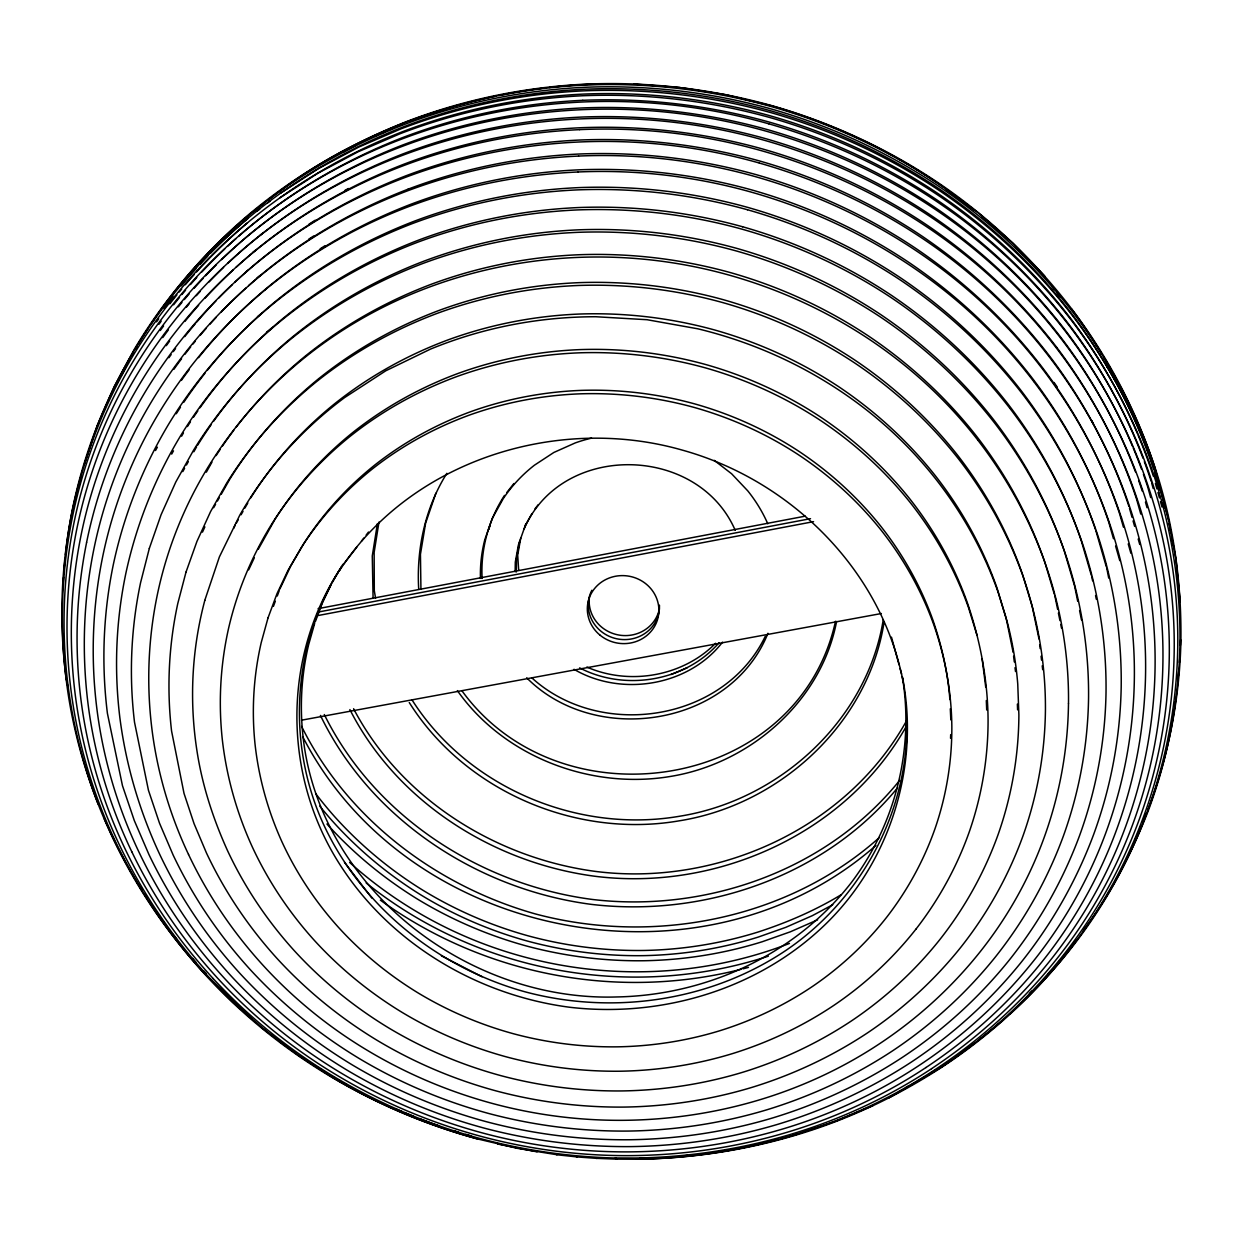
<?xml version="1.0" encoding="UTF-8"?>
<svg xmlns="http://www.w3.org/2000/svg" width="1243" height="1243" viewBox="0 0 1243 1243"><rect width="100%" height="100%" fill="white"/><g stroke="black" fill="none" stroke-linecap="round" stroke-linejoin="round"><path stroke-width="1.5" d="M418.72 589.384C416.265 548.986 425.199 507.75 446.859 473.319M482.113 578.508C480.513 549.251 488.577 519.947 504.503 495.398M515.146 571.702L515.301 562.116L518.362 545.087L525.867 523.831M516.28 571.998L516.498 558.604L519.558 541.637M906.939 722.804C907.98 812.689 860.715 899.155 786.928 949.73C711.151 1001.081 613.42 1015.391 525.354 991.898C437.816 967.8 360.998 906.256 323.009 823.208C286.076 741.449 292.68 642.367 341.499 566.901C281.446 656.972 282.425 778.165 342.198 868.096C392.897 944.991 478.446 995.177 569.232 1007.203C659.769 1017.955 754.889 990.453 821.887 927.682C889.227 864.864 920.069 768.034 902.604 677.73M377.421 523.567L372.279 555.932L373.086 598.132M378.975 522.076L374.143 552.42L374.298 590.674L375.572 598.209M520.724 538.235L517.694 555.124L518.673 570.288M86.575 542.554C97.28 489.571 117.184 438.546 145.027 392.229A547.899 514.058 10.4 0 1 253.852 265.427C298.413 228.137 349.345 198.678 403.633 178.029A547.65 513.623 10.6 0 1 579.036 141.997C639.772 139.263 700.881 146.456 759.364 163.035M835.514 621.267C798.27 790.905 560.981 826.937 462.147 691.077M836.586 621.469C821.297 701.472 750.073 763.357 670.925 776.362C591.311 789.942 504.238 757.205 457.377 690.611M883.229 619.822C866.992 720.629 779.112 800.383 679.641 816.231C577.824 833.773 467.772 787.627 412.07 699.964M884.146 621.795C868.298 723.783 779.812 804.889 679.175 820.831C576.208 838.59 465.162 791.387 409.258 702.528M78.604 487.349L81.277 476.302M314.697 623.318L308.621 644.76A307.907 286.853 10.5 0 0 302.639 732.717C316.981 886.041 466.358 1001.905 616.948 996.948C706.832 995.223 795.675 954.313 851.16 882.794C895.302 824.575 914.444 748.706 902.294 676.58M204.769 600.416L219.389 556.911L239.728 515.27A419.14 390.628 10.6 0 1 344.715 397.511L385.781 370.787L430.451 349.128A419.015 390.395 10.7 0 1 595.692 316.732L647.075 319.715L697.836 328.805A419 390.38 10.9 0 1 852.356 399.345C883.959 421.999 912.315 449.143 936.321 479.751A420.056 391.405 11.1 0 1 998.207 592.507L1007.405 622.681A403.913 376.722 10.3 0 1 1017.753 684.085L1018.887 714.896A420.569 392.073 11.2 0 1 998.207 834.271C984.674 872.042 965.019 907.468 940.267 939.04A420.787 392.493 11.1 0 1 852.108 1020.472C818.422 1042.924 781.521 1060.295 742.848 1072.227A420.926 392.772 10.9 0 1 622.261 1090.934C581.273 1091.37 540.348 1086.18 500.758 1075.615A420.957 392.804 10.7 0 1 388.204 1027.635C353.478 1006.519 321.751 980.649 294.296 950.693A420.833 392.57 10.5 0 1 227.469 850.507C213.035 818.609 202.112 784.986 196.876 750.29A419.326 390.955 10.5 0 1 204.8 600.431M488.825 529.409L489.913 525.867M84.571 463.437L97.296 425.448L114.138 386.651L134.415 349.112A567.663 535.189 10.3 0 1 247.031 216.702C293.41 177.982 346.082 147.202 402.359 125.232A567.398 534.676 10.6 0 1 584.396 87.305C647.494 84.71 710.794 92.106 771.608 109.073A567.367 534.614 10.9 0 1 941.697 188.252C992.287 222.917 1037.315 265.427 1074.418 314.277A567.585 535.034 11.2 0 1 1156.161 471.081C1174.107 526.877 1181.938 585.5 1180.85 644.045A569.045 536.448 11.4 0 1 1149.107 806.738L1147.662 810.187M435.842 493.253L425.603 523.21L420.445 554.3L420.942 589.384M273.429 606.335L275.34 601.177M277.267 596.003L279.178 590.845M315.365 621.578L322.621 602.389L330.747 585.484M767.956 633.277C730.635 726.238 595.723 747.338 526.675 677.792M1133.196 844.587L1137.531 834.255M1138.976 830.821L1141.152 825.663M1142.597 822.229L1146.217 813.621M202.469 532.144L204.862 526.908M233.715 528.322L235.331 524.841M248.678 569.822L254.318 557.781M258.326 549.173L275.076 519.154A388.5 361.962 10.5 0 1 353.028 432.315C384.724 407.176 420.429 387.35 458.356 373.335A388.375 361.729 10.7 0 1 580.419 349.594C622.572 348.195 664.819 353.245 705.48 364.463A388.36 361.697 10.9 0 1 819.619 416.421C853.786 439.136 884.41 466.995 909.969 499.096A388.469 361.899 11.1 0 1 967.38 602.824C980.339 640.782 987.921 680.636 988.076 720.8A390.768 363.935 11.1 0 1 969.338 831.676C956.908 866.837 938.76 899.808 915.873 929.236M279.815 589.12L290.893 565.736L304.022 543.238A353.478 329.022 10.5 0 1 375.106 464.773C403.928 442.104 436.355 424.267 470.786 411.651A353.369 328.82 10.7 0 1 581.398 390.38C619.573 389.152 657.827 393.751 694.651 403.882A353.369 328.805 10.9 0 1 798.099 450.805C829.097 471.315 856.924 496.485 880.184 525.494A353.447 328.96 11 0 1 932.654 619.356C941.619 645.272 947.881 672.199 949.87 699.591M116.997 383.326L118.831 379.923M120.664 376.52L126.18 366.328M131.68 356.135L133.514 352.732M135.347 349.33L137.196 345.927M155.515 450.525L157.379 447.169M171.689 454.099L173.492 450.836M181.633 436.169L183.436 432.906M182.768 471.625L184.601 468.316M186.45 465.006L188.299 461.697M193.846 451.768L196.612 446.796M525.354 525.369L531.973 513.577M524.204 528.741C561.883 441.731 698.115 444.481 735.234 530.357M206.338 472.169L211.978 462.132M213.656 507.703L215.552 504.332M217.463 500.976L219.374 497.604M221.27 494.232L229.846 479.083A443.518 413.981 10.5 0 1 318.503 378.835C354.706 349.718 395.585 326.723 439.059 310.424A443.347 413.67 10.7 0 1 579.269 282.643C627.746 280.949 676.347 286.713 723.115 299.641A443.331 413.639 10.9 0 1 854.205 359.662C893.36 385.905 928.412 418.099 957.545 455.171A443.456 413.888 11.1 0 1 1022.632 574.654L1032.234 606.615L1039.008 638.98M236.294 523.163L238.205 519.807M241.08 514.757L243.007 511.401M244.918 508.045L247.792 503.011M332.378 582.112L342.944 564.244M765.268 636.323C724.187 721.639 600.493 740.377 531.786 677.823M907.11 719.759C847.229 828.506 717.227 886.912 595.661 871.436C495.864 858.229 400.79 798.861 353.587 708.728M906.846 725.337C846.499 833.82 716.356 891.666 594.838 876.253C493.362 862.86 396.797 801.828 349.889 709.598M1068.265 950.553L1076.422 939.708M1083.414 930.417C1110.745 894.121 1131.658 853.335 1148.159 811.089A568.921 535.982 11.4 0 0 1179.856 648.535C1181.13 591.404 1172.708 534.319 1155.353 479.891A568.533 535.236 11.2 0 0 1073.439 322.978C1036.258 274.082 991.137 231.54 940.485 196.845A568.3 534.816 10.9 0 0 770.085 117.588C709.147 100.59 645.739 93.178 582.532 95.758A568.331 534.878 10.6 0 0 400.199 133.685L358 151.848L317.82 173.274L279.97 197.792M343.845 563.871L356.772 547.184M361.464 541.14L363.811 538.095M366.157 535.08L368.503 532.035M339.075 571.221C410.656 460.485 557.159 414.401 681.894 449.997C790.688 480 882.142 570.428 903.273 682.671M506.864 492.43L513.918 483.511M534.956 508.838L538.235 504.72M719.044 642.709C685.546 681.63 624.732 691.403 579.626 667.879M722.509 642.149C688.591 686.167 621.453 697.043 574.002 669.309M899.559 780.495C826.952 870.551 705.822 912.999 592.212 899.435C480.497 884.783 374.671 816.635 324.299 714.539M897.586 787.829C824.637 876.579 704.144 917.738 591.373 904.376C477.84 889.568 370.709 819.572 320.43 715.424M715.611 643.268C682.749 676.534 629.471 685.685 586.851 667.056M257.487 316.732L261.853 313.112M266.515 332.316L272.403 327.453M879.454 837.471C787.503 919.649 653.196 945.488 535.205 913.885C436.526 885.979 347.481 819.121 301.614 726.394M875.927 845.458C703.367 997.197 407.642 941.153 302.717 736.679M256.493 211.434L259.321 209.135M264.619 290.287C307.674 254.504 356.803 226.226 409.149 206.447A528.959 495.32 10.6 0 1 578.197 171.985M252.578 212.211L264.728 202.795M267.773 200.434C309.321 166.857 356.865 141.407 406.352 121.643A561.758 530.015 10.6 0 1 586.494 84.089C648.908 81.51 711.54 88.828 771.717 105.608A561.727 529.969 10.9 0 1 939.988 183.964C990.997 218.815 1035.978 261.947 1073.362 311.092A565.347 533.247 11.2 0 1 1154.794 467.321L1168.482 519.885M256.804 211.294L259.834 208.948M267.4 203.075L270.43 200.729M260.315 235.036L263.298 232.736M236.092 267.261A552.327 518.937 10.3 0 1 252.966 252.469C298.087 215.039 349.283 185.347 403.928 164.185A552.078 518.471 10.6 0 1 580.699 127.734C641.978 125.279 703.429 132.488 762.487 148.942A552.047 518.409 10.9 0 1 927.713 225.589C976.874 259.134 1020.689 300.247 1056.845 347.543M280.778 193.022L318.643 168.473L358.839 147.031L401.038 128.837A568.455 535.345 10.6 0 1 583.433 90.863C646.655 88.269 710.079 95.68 771.033 112.678A568.424 535.282 10.9 0 1 941.464 191.997C992.147 226.723 1037.268 269.296 1074.449 318.224A568.657 535.702 11.2 0 1 1156.347 475.261L1168.016 517.057L1175.987 559.303L1180.244 601.736M308.917 224.253L315.194 220.229M308.792 239.153L313.624 236.046M320.181 248.802L324.936 245.772M840.812 894.944C814.973 910.544 787.114 922.57 758.416 931.924A397.107 377.484 11 0 1 644.2 950.46C605.419 951.035 566.653 946.187 529.192 936.119A397.107 377.515 10.7 0 1 422.791 890.174C389.96 869.882 360.05 844.991 334.274 816.247A397.014 377.297 10.4 0 1 315.94 793.951M925.973 1067.519C883.058 1095.906 835.902 1117.721 786.617 1132.42A540.254 507.315 11 0 1 633.806 1155.586C582.05 1156.27 530.233 1149.666 480.264 1136.149A540.285 507.362 10.7 0 1 337.739 1075.739C293.488 1049.341 253.013 1016.634 218.1 978.723A540.099 507.004 10.4 0 1 131.774 851.704M931.582 1068.685C887.999 1097.476 840.128 1119.601 790.097 1134.517A548.784 515.721 11 0 1 635.018 1158.01L615.332 1157.948M928.381 1074.651L936.15 1069.726M939.257 1067.753L943.903 1064.8M940.112 1068.032L888.372 1098.222M342.85 152.299L346.082 150.481M832.717 904.764L812.285 915.687L785.716 927.371L758.323 937.051A398.972 379.053 11 0 1 643.594 955.649C604.642 956.209 565.705 951.346 528.073 941.246A398.987 379.084 10.7 0 1 421.191 895.115C388.204 874.73 358.17 849.746 332.269 820.893A398.879 378.866 10.4 0 1 319.793 806.117M906.069 1087.439L909.301 1085.714M345.041 190.288L348.413 188.501M347.714 149.58L356.026 145.353M374.469 136.342L393.316 127.998M872.959 1105.571L835.809 1121.17L793.05 1135.434A555.699 522.635 11 0 1 636.152 1159.191M817.63 919.82L790.408 931.784L762.316 941.712A409.335 389.168 11 0 1 644.744 960.73C604.828 961.305 564.928 956.318 526.379 945.97A409.367 389.199 10.7 0 1 416.856 898.72C383.59 878.133 353.152 853.102 326.956 824.016M408.155 189.138C355.094 209.57 305.374 238.268 261.496 274.47A536.976 503.757 10.4 0 0 248.584 285.641M671.111 674.529L687.317 667.693M398.552 125.869L402.033 124.455M811.99 1129.436C855.79 1114.66 897.679 1094.291 936.274 1068.825A555.45 522.169 11.2 0 0 1053.411 963.045C1086.926 921.918 1113.728 875.336 1132.264 825.601A555.077 521.454 11.3 0 0 1162.811 667.242C1164.24 611.68 1155.85 555.963 1138.526 503.166A554.72 520.786 11.2 0 0 1058.321 350.588C1022.259 302.872 978.07 261.465 928.521 228.013A554.518 520.413 10.9 0 0 762.347 150.962C703.087 134.104 641.139 126.879 579.58 129.629M318.084 608.65L805.278 516.156M318.628 611.976L810.514 518.673M318.317 615.487L813.543 521.656M301.49 720.194L881.365 613.529M587.613 84.384L622.323 83.918M578.57 156.059C638.296 153.433 698.395 160.487 755.899 176.786A539.136 505.217 10.9 0 1 917.179 251.428C965.329 283.777 1008.228 323.926 1043.359 370.119A539.338 505.575 11.2 0 1 1121.512 517.974M578.197 171.969C636.711 169.421 695.583 176.351 751.937 192.308A528.943 495.273 10.9 0 1 909.985 265.365C957.188 297.015 999.263 336.294 1033.741 381.508M582.781 100.31C645.474 97.762 708.386 105.111 768.827 121.969A564.073 530.808 10.9 0 1 937.875 200.574C988.138 234.974 1032.917 277.173 1069.835 325.65A564.291 531.227 11.2 0 1 1143.016 458.185M616.233 1159.129L637.193 1159.237A561.106 528.12 11 0 0 795.536 1135.247C847.819 1119.772 897.586 1096.202 943.173 1066.339A564.866 531.786 11.3 0 0 1062.361 958.788C1096.497 916.93 1123.812 869.541 1142.737 818.935A564.477 531.072 11.3 0 0 1174.06 657.718C1175.598 601.115 1167.146 544.356 1149.604 490.534A564.12 530.373 11.2 0 0 1068.172 334.988C1031.535 286.341 986.6 244.094 936.165 209.989A563.902 529.984 10.9 0 0 767.009 131.416C706.677 114.247 643.594 106.898 580.916 109.726A563.934 530.031 10.6 0 0 399.951 147.249C343.938 168.644 291.468 199.237 245.555 237.833A564.182 530.512 10.4 0 0 133.591 369.093C104.971 416.98 84.586 469.714 73.663 524.406A564.571 531.243 10.3 0 0 68.241 687.037C73.477 727.077 83.561 766.449 98.135 804.081M616.108 1158.041C569.9 1156.907 523.847 1150.381 479.223 1138.277A548.8 515.783 10.7 0 1 334.616 1076.997C289.697 1050.195 248.6 1017.023 213.159 978.552M596.329 1158.352L617.103 1159.16M633.914 84.073L680.185 87.523M576.457 1156.891L597.013 1158.383M556.662 1154.747L576.97 1156.907M682.096 87.787L726.067 94.779L771.219 105.717A556.833 525.665 10.9 0 1 938.061 183.405L942.722 186.699M940.112 1068.017A560.873 527.654 11.2 0 0 1058.43 961.243C1092.317 919.696 1119.415 872.664 1138.153 822.431A560.484 526.939 11.3 0 0 1169.15 662.441C1170.642 606.289 1162.205 549.965 1144.772 496.594A560.127 526.255 11.2 0 0 1063.853 342.322C1027.448 294.078 982.84 252.189 932.778 218.364A559.909 525.867 10.9 0 0 764.896 140.443C705.014 123.399 642.413 116.112 580.217 118.908A559.94 525.913 10.6 0 0 400.619 156.059C345.026 177.252 292.928 207.565 247.357 245.819A560.189 526.379 10.4 0 0 136.171 375.976C107.737 423.459 87.476 475.758 76.6 530.031A560.577 527.11 10.3 0 0 71.146 691.403C77.998 744.386 93.598 796.126 116.733 844.246A560.95 527.793 10.4 0 0 206.462 976.004C242.665 1015.298 284.663 1049.154 330.514 1076.531A561.152 528.182 10.7 0 0 478.167 1139.085L517.337 1148.346L556.988 1154.731M537.1 1151.857L497.666 1144.026M747.447 209.741C692.367 194.452 635.08 187.693 577.933 189.868A517.259 483.947 10.6 0 0 412.987 223.352C361.962 242.867 314.106 270.306 271.829 304.955A517.476 484.366 10.4 0 0 168.924 423.723C142.743 467.337 123.803 515.13 113.253 564.912A517.818 484.988 10.3 0 0 107.411 713.373L122.467 785.685L134.322 820.613L148.927 854.5A518.145 485.609 10.4 0 0 231.602 976.501C265.287 1012.827 304.084 1044.198 346.486 1069.803A518.331 485.951 10.7 0 0 483.465 1127.914C531.584 1140.732 581.32 1147.04 631.118 1146.605A518.3 485.904 11 0 0 777.947 1124.262C825.228 1109.906 870.411 1088.946 911.725 1061.817A518.082 485.485 11.2 0 0 1020.705 962.89C1051.594 924.31 1076.298 880.976 1093.576 834.659A517.741 484.848 11.3 0 0 1121.186 687.41C1121.932 635.779 1113.852 584.257 1097.74 535.236A517.414 484.242 11.2 0 0 1022.554 394.109C988.62 350.184 947.617 312.04 901.672 280.918A517.228 483.9 10.9 0 0 747.447 209.741M742.568 226.754C689.383 211.994 634.085 205.468 578.927 207.534A500.463 468.176 10.6 0 0 419.621 239.713C370.305 258.497 324.035 284.942 283.14 318.332A500.68 468.58 10.4 0 0 199.983 407.797M768.733 123.803C708.075 106.572 644.682 99.16 581.677 102.035A566.575 532.89 10.6 0 0 399.811 139.806C343.519 161.357 290.784 192.137 244.653 230.965A566.839 533.371 10.3 0 0 132.178 363.003C103.433 411.153 82.955 464.183 72.001 519.186A567.228 534.102 10.3 0 0 66.578 682.687C73.632 737.643 90.319 791.092 114.201 841.014A564.943 531.942 10.4 0 0 204.567 973.704L232.907 1002.34L267.059 1031.861M441.405 955.836L482.051 976.765M327.919 1073.968L300.107 1056.115M332.223 1077.246L298.802 1055.695L263.267 1028.831M945.845 188.889L974.761 210.471M714.212 460.345L731.614 473.769L747.742 490.83A152.112 144.67 10.9 0 1 767.786 523.769M279.178 1041.23L295.523 1053.054M982.017 216.546L986.352 220.182M251.878 1019.105L209.29 977.635A555.528 522.309 10.4 0 1 120.462 847.12C97.544 799.482 82.162 748.224 75.372 695.785A555.17 521.64 10.3 0 1 80.888 536.075C91.656 482.377 111.808 430.637 139.946 383.667A554.798 520.926 10.4 0 1 250.107 255.017C295.228 217.168 346.828 187.258 401.831 166.282A554.549 520.475 10.6 0 1 579.58 129.645M992.163 225.045L996.327 228.852M1001.905 233.933L1006.084 237.739M1015.515 246.875L1023.517 254.799M1044.741 276.07L1013.045 243.286L978.443 213.05L941.2 185.564A565.114 532.843 10.9 0 0 771.81 106.712C711.245 89.822 648.224 82.473 585.406 85.052A565.145 532.89 10.6 0 0 404.099 122.855C348.056 144.732 295.616 175.403 249.408 213.982A565.425 533.402 10.3 0 0 150.077 325.448M203.572 970.799L206.105 973.455M1029.934 261.605L1036.289 268.457M1052.184 286.745L1054.592 289.572M1009.642 407.999C976.625 365.411 936.756 328.416 892.117 298.242A503.089 470.289 10.9 0 0 742.351 229.256C688.855 214.402 633.246 207.845 577.777 209.912A503.12 470.336 10.6 0 0 417.601 242.261C368.021 261.139 321.502 287.708 280.39 321.269A503.337 470.724 10.4 0 0 180.204 436.417C154.676 478.741 136.186 525.152 125.823 573.489A503.664 471.33 10.3 0 0 119.872 717.786C125.994 765.346 139.682 811.741 160.067 855.122A503.959 471.905 10.4 0 0 240.427 973.953C273.211 1009.363 310.983 1039.94 352.266 1064.894A504.145 472.231 10.7 0 0 485.733 1121.543C532.625 1134.036 581.087 1140.188 629.611 1139.753A504.114 472.185 11 0 0 772.664 1117.939C818.702 1103.924 862.673 1083.476 902.884 1057.032A503.897 471.796 11.2 0 0 1008.819 960.653C1038.791 923.083 1062.765 880.899 1079.483 835.84A503.586 471.19 11.3 0 0 1106.021 692.677C1106.627 642.522 1098.672 592.491 1082.933 544.9A503.275 470.615 11.1 0 0 1009.642 407.999M977.899 440.193C947.384 400.774 910.28 366.576 868.779 338.982A467.352 436.153 10.9 0 0 730.076 275.371C680.682 261.403 629.113 255.312 577.84 257.41A467.384 436.184 10.7 0 0 429.534 287.009C383.497 304.053 340.24 328.556 302.204 359.631A467.554 436.511 10.5 0 0 208.855 465.861C184.756 504.813 167.37 547.883 157.768 592.678A467.819 437.008 10.4 0 0 151.63 726.627C156.867 770.893 169.514 814.181 188.516 854.469M1056.876 292.493L1060.31 296.875M344.513 862.378L371.843 898.052M104.365 819.044L112.787 837.456A567.6 534.816 10.4 0 0 142.184 890.547M131.774 851.704C109.555 805.371 94.639 755.558 88.129 704.563A539.757 506.367 10.3 0 1 93.8 549.499C104.365 497.402 124.036 447.247 151.475 401.722A539.4 505.715 10.4 0 1 258.668 277.158C302.531 240.552 352.655 211.636 406.057 191.391A539.167 505.264 10.6 0 1 578.57 156.074M1046.357 566.684C1061.413 610.608 1069.042 657.065 1068.498 703.522M1121.528 517.958C1138.464 569.17 1146.73 623.209 1145.502 677.124A539.664 506.212 11.3 0 1 1116.152 830.914C1098.268 879.283 1072.274 924.543 1039.785 964.568A540.021 506.88 11.2 0 1 925.973 1067.519M977.045 635.328L968.421 607.392A390.582 363.593 11.1 0 0 910.684 503.135C885 470.848 854.19 442.85 819.836 420.01A390.473 363.391 10.9 0 0 705.061 367.773C664.15 356.492 621.671 351.427 579.269 352.826A390.488 363.422 10.7 0 0 456.523 376.676C418.394 390.768 382.502 410.672 350.619 435.951A390.613 363.655 10.5 0 0 272.279 523.21C252.065 555.497 237.211 591.015 228.619 628.15A390.815 364.013 10.5 0 0 222.326 739.709C226.552 776.751 236.776 812.969 252.267 846.856A390.986 364.37 10.5 0 0 314.246 940.267C339.79 968.25 369.326 992.411 401.66 1012.113A391.094 364.556 10.7 0 0 506.6 1056.938C543.533 1066.805 581.724 1071.621 619.946 1071.217A391.079 364.541 10.9 0 0 732.36 1053.644C768.376 1042.473 802.729 1026.236 834.053 1005.23A390.955 364.292 11.1 0 0 915.873 929.236M1054.359 594.263L1044.912 562.395A465.348 434.708 11.1 0 0 976.812 436.557C946.249 397.48 909.441 363.546 868.282 335.874A465.193 434.429 10.9 0 0 730.387 272.59C681.18 258.964 630.03 252.904 578.989 254.737A465.208 434.46 10.6 0 0 431.523 284.165C385.796 301.412 342.866 325.713 304.861 356.446A465.395 434.801 10.4 0 0 235.984 427.39M1091.338 575.307L1081.286 540.767A500.618 468.456 11.1 0 0 1008.384 404.55C975.537 362.179 935.886 325.386 891.495 295.368A500.447 468.145 10.9 0 0 742.568 226.754M1096.015 531.165L1106.332 566.839M1113.495 538.732L1108.772 522.278A526.737 493.704 11.2 0 0 1032.358 378.26C997.834 333.419 956.085 294.467 909.286 262.693A526.535 493.347 10.9 0 0 752.124 190.039C695.987 174.424 637.581 167.572 579.347 169.809A526.566 493.393 10.6 0 0 411.231 204.116C359.227 224.066 310.47 252.127 267.447 287.537A526.799 493.828 10.4 0 0 198.554 357.642M1115.592 546.05L1119.788 560.671M1123.423 527.11L1119.694 514.043A536.914 503.633 11.2 0 0 1041.929 366.934C1006.752 321.129 964.18 281.322 916.448 248.849A536.712 503.26 10.9 0 0 756.07 174.61C698.768 158.669 639.151 151.677 579.704 153.992A536.743 503.306 10.6 0 0 408.155 189.138M1128.224 543.906L1130.881 553.244M1140.779 514.058L1136.63 499.36A552.249 518.797 11.2 0 0 1056.845 347.543M1129.467 508.232L1132.031 517.29M1133.057 520.91L1134.61 526.348M1138.2 539.042L1139.753 544.481M1150.692 497.573L1147.677 486.821A561.634 528.368 11.2 0 0 1143.436 474.422M1145.456 502.125L1147.025 507.703M1154.405 471.672L1159.455 489.758M1162.997 502.421L1164.505 507.859M1155.415 483.496L1156.938 488.919M1157.948 492.523L1159.455 497.946M1160.465 501.566L1161.987 506.989M1151.671 483.107L1153.193 488.515M891.48 637.146L899.062 664.803M900.072 668.501L901.595 674.032M67.728 685.903L66.112 678.321A569.014 536.153 10.2 0 1 71.55 514.338C82.815 459.18 103.324 406.15 131.867 357.627A568.61 535.391 10.3 0 1 244.638 225.169C291.623 185.627 344.995 154.039 402.235 131.805A565.472 532.517 10.6 0 1 583.604 94.08C646.469 91.516 709.535 98.881 770.147 115.785A565.441 532.455 10.9 0 1 939.615 194.638C990.018 229.147 1034.906 271.471 1071.901 320.119A565.658 532.874 11.2 0 1 1137.454 433.667M1054.887 596.034L1057.622 609.272M1058.399 613.063L1059.953 620.63M1060.73 624.406L1061.522 628.197M1077.681 601.192L1074.651 586.23L1064.334 551.146A484.273 452.778 11.1 0 0 993.654 419.761C961.864 378.929 923.533 343.472 880.65 314.541A484.102 452.468 10.9 0 0 736.835 248.398C685.499 234.166 632.128 227.857 578.896 229.815A484.133 452.514 10.6 0 0 425.075 260.719C377.437 278.774 332.72 304.209 293.162 336.371A484.319 452.887 10.4 0 0 213.547 421.33M1079.577 610.531L1081.472 619.884M1091.867 577.125L1092.613 580.792M1095.565 595.506L1096.295 599.188M1106.845 568.61L1108.725 578.088M1169.166 523.552L1170.89 532.688M1171.59 536.339L1173.314 545.475M982.11 658.837L985.746 687.255M1013.123 652.357L1006.162 618.082L997.026 588.048A418.083 389.851 11.1 0 0 935.451 475.867C907.98 441.094 874.963 410.936 838.124 386.324A417.959 389.634 10.9 0 0 714.88 330.048C670.94 317.913 625.276 312.475 579.72 314.028A417.99 389.665 10.7 0 0 447.931 339.929C407.005 355.156 368.518 376.676 334.398 403.944A418.13 389.929 10.5 0 0 250.666 497.961M1013.604 656.195L1014.319 661.944M1015.018 667.693L1015.5 671.515M1039.692 644.729L1040.158 648.566M1041.075 656.242L1041.541 660.08M1042.224 665.828L1042.691 669.666M950.305 708.805L950.833 719.883M986.305 700.524L986.709 710.002M1017.38 704.097L1017.597 709.846M789.429 943.437A411.324 390.504 10.8 0 1 349.594 862.393M659.427 608.759A35.503 33.654 10.8 0 1 619.169 635.095A35.503 33.654 10.8 0 1 589.415 597.137M768.329 956.178A413.266 392.135 10.8 0 1 366.203 882.981M659.443 605.17A35.674 33.794 10.8 0 1 616.466 638.716A35.674 33.794 10.8 0 1 591.854 590.27M748.457 967.38A415.224 393.782 10.8 0 1 743.003 968.825M741.185 969.291A415.224 393.782 10.8 0 1 380.374 900.15M138.144 344.342A565.425 533.402 10.3 0 1 148.026 328.572M410.765 120.959A556.848 525.711 10.6 0 1 472.154 101.569M474.003 101.103A556.848 525.711 10.6 0 1 496.299 95.975M501.923 94.841A556.848 525.711 10.6 0 1 545.428 87.911M549.251 87.461A556.848 525.711 10.6 0 1 587.613 84.4M1106.519 365.504A557.035 526.053 11.2 0 1 1108.305 368.689M63.735 642.507A569.154 536.634 10.2 0 1 63.502 638.793M62.989 588.359A569.154 536.634 10.2 0 1 63.564 577.109M63.952 571.485A569.154 536.634 10.2 0 1 65.071 558.387M65.459 554.642A569.154 536.634 10.2 0 1 72.265 509.879C83.545 454.674 104.07 401.582 132.628 353.028A568.735 535.857 10.3 0 1 245.43 220.431C292.447 180.888 345.803 149.253 403.074 127.004A565.612 532.998 10.6 0 1 584.49 89.216C647.385 86.637 710.468 94.002 771.08 110.922A565.581 532.936 10.9 0 1 940.594 189.822C991.013 224.362 1035.901 266.717 1072.895 315.396A565.814 533.356 11.2 0 1 1153.815 469.885M163.858 308.14A565.891 533.496 10.3 0 1 172.963 296.16M181.245 285.874A565.891 533.496 10.3 0 1 196.068 268.674M199.905 264.448A565.891 533.496 10.3 0 1 207.736 256.136M210.378 253.386A565.891 533.496 10.3 0 1 248.243 218.147M264.635 290.303A529.192 495.739 10.4 0 0 159.399 412.21C132.411 456.756 113.082 505.901 102.625 556.942A529.534 496.377 10.3 0 0 96.907 708.976C103.2 759.007 117.805 807.888 139.558 853.351A529.86 496.982 10.4 0 0 224.222 978.07C258.466 1015.329 298.242 1047.429 341.67 1073.377A530.031 497.324 10.7 0 0 481.662 1132.73C530.745 1146.03 581.662 1152.479 632.516 1151.841A530.015 497.278 11 0 0 782.593 1129.032C830.992 1114.598 877.278 1093.156 919.385 1065.267A529.782 496.858 11.2 0 0 1030.975 964.148C1062.827 924.885 1088.246 880.448 1105.757 832.996A529.456 496.221 11.3 0 0 1134.284 682.205C1135.418 629.362 1127.215 576.41 1110.543 526.271A529.13 495.615 11.2 0 0 1033.725 381.508M181.369 380.405A526.799 493.828 10.4 0 1 189.2 369.684M173.818 369.389A536.976 503.757 10.4 0 1 181.571 358.714M184.927 354.271A536.976 503.757 10.4 0 1 190.645 346.952M192.976 344.047A536.976 503.757 10.4 0 1 195.322 341.172M200.092 335.439A536.976 503.757 10.4 0 1 206.183 328.37M209.912 324.19A536.976 503.757 10.4 0 1 216.251 317.276M221.409 311.822A536.976 503.757 10.4 0 1 245.757 288.174M166.298 345.647A552.327 518.937 10.3 0 1 169.669 341.033M184.927 321.378A552.327 518.937 10.3 0 1 198.631 305.281M205.111 298.118A552.327 518.937 10.3 0 1 233.342 269.793M478.539 1139.225A555.73 522.681 10.7 0 1 332.223 1077.23M162.724 337.614A557.719 524.391 10.3 0 1 168.427 329.846M186.466 307.083A557.719 524.391 10.3 0 1 188.983 304.115M196.316 295.694A557.719 524.391 10.3 0 1 200.076 291.53M209.01 281.975A557.719 524.391 10.3 0 1 223.569 267.354M227.655 263.454A557.719 524.391 10.3 0 1 250.216 243.348C295.787 205.499 347.496 175.434 402.701 154.008A557.454 523.893 10.6 0 1 581.32 117.075C643.237 114.589 705.34 121.861 765.02 138.486A557.439 523.847 10.9 0 1 931.955 216.002C981.613 249.921 1025.848 291.515 1062.361 339.339A557.656 524.251 11.2 0 1 1135.434 471.781M1138.635 480.528A557.656 524.251 11.2 0 1 1142.255 491.078M257.115 277.95A534.21 501.488 10.4 0 1 259.973 275.495M1054.033 382.44A534.133 501.364 11.2 0 1 1057.28 387.179M197.621 445.18A484.319 452.887 10.4 0 1 211.326 424.469M160.3 330.483A561.712 528.508 10.3 0 1 163.579 325.977M178.37 306.788A561.712 528.508 10.3 0 1 181.929 302.437M184.321 299.563A561.712 528.508 10.3 0 1 189.185 293.861M194.141 288.221A561.712 528.508 10.3 0 1 203.013 278.479M205.608 275.728A561.712 528.508 10.3 0 1 216.173 264.93M221.58 259.632A561.712 528.508 10.3 0 1 248.414 235.409C294.311 197.217 346.409 166.888 402.033 145.26A561.448 528.011 10.6 0 1 582.019 107.955C644.402 105.437 706.987 112.756 767.117 129.521A561.416 527.964 10.9 0 1 935.326 207.69C985.357 241.888 1029.919 283.839 1066.665 332.052A561.634 528.368 11.2 0 1 1132.544 446.33M1133.274 448.07A561.634 528.368 11.2 0 1 1141.525 469.124M797.586 1134.036A565.13 532.284 11 0 1 781.692 1138.51M778.134 1139.443A565.13 532.284 11 0 1 762.083 1143.374M758.494 1144.181A565.13 532.284 11 0 1 749.513 1146.108M733.277 1149.216A565.13 532.284 11 0 1 729.657 1149.853M726.036 1150.459A565.13 532.284 11 0 1 722.401 1151.034M718.765 1151.593A565.13 532.284 11 0 1 715.129 1152.137M709.66 1152.898A565.13 532.284 11 0 1 706.024 1153.38M687.752 1155.446A565.13 532.284 11 0 1 684.085 1155.788M673.084 1156.689A565.13 532.284 11 0 1 667.584 1157.062M649.219 1157.932A565.13 532.284 11 0 1 640.021 1158.15M471.004 1135.931A565.145 532.33 10.7 0 1 465.705 1134.393M458.651 1132.264A565.145 532.33 10.7 0 1 453.384 1130.617M439.401 1125.987A565.145 532.33 10.7 0 1 420.383 1119.042M413.531 1116.369A565.145 532.33 10.7 0 1 405 1112.889M401.613 1111.475A565.145 532.33 10.7 0 1 396.533 1109.284M351.862 1087.609A565.145 532.33 10.7 0 1 348.63 1085.854M347.015 1084.984A565.145 532.33 10.7 0 1 343.798 1083.197M340.598 1081.394A565.145 532.33 10.7 0 1 337.412 1079.577M334.227 1077.728A565.145 532.33 10.7 0 1 331.058 1075.863M245.026 272.854A542.647 509.801 10.4 0 1 247.885 270.29M1091.649 420.491A542.569 509.661 11.2 0 1 1093.467 423.894M1067.1 952.091A569.341 536.758 11.3 0 1 1063.402 956.566M1059.658 961.01A569.341 536.758 11.3 0 1 1057.14 963.946M1052.029 969.773A569.341 536.758 11.3 0 1 1048.129 974.077M1032.125 990.873A569.341 536.758 11.3 0 1 1029.39 993.608M156.54 321.875A565.751 533.029 10.3 0 1 158.716 318.814M169.903 303.758A565.751 533.029 10.3 0 1 176.91 294.886M179.287 291.965A565.751 533.029 10.3 0 1 181.696 289.06M185.331 284.725A565.751 533.029 10.3 0 1 194.048 274.734M196.58 271.906A565.751 533.029 10.3 0 1 247.466 222.854M1138.184 435.423A565.658 532.874 11.2 0 1 1153.395 476.271M86.59 542.554A548.256 514.742 10.3 0 0 81.013 700.166C87.647 751.968 102.858 802.558 125.434 849.622A548.614 515.41 10.4 0 0 213.159 978.552M759.364 163.051A547.619 513.561 10.9 0 1 923.331 239.013C972.275 271.953 1015.857 312.816 1051.516 359.833A547.821 513.934 11.2 0 1 1130.804 510.283C1147.973 562.349 1156.285 617.32 1154.98 672.152A548.179 514.586 11.3 0 1 1124.946 828.428C1106.736 877.558 1080.26 923.533 1047.227 964.18A548.536 515.27 11.2 0 1 931.566 1068.669M168.908 357.704A545.444 512.1 10.4 0 1 171.099 354.659M173.305 351.614A545.444 512.1 10.4 0 1 175.543 348.584M184.741 336.62A545.444 512.1 10.4 0 1 195.571 323.444M196.798 321.999A545.444 512.1 10.4 0 1 215.987 300.853M218.644 298.102A545.444 512.1 10.4 0 1 232.27 284.631M235.067 281.99A545.444 512.1 10.4 0 1 256.711 262.817C301.257 225.946 351.8 196.705 405.731 175.869A545.195 511.634 10.6 0 1 580.17 140.008C640.611 137.616 701.238 144.732 759.52 160.953A545.18 511.588 10.9 0 1 922.57 236.512C971.094 269.576 1014.35 310.097 1050.071 356.725A545.382 511.961 11.2 0 1 1128.939 506.414M977.884 440.193A467.508 436.417 11.1 0 1 1046.342 566.684M216.096 455.606A465.395 434.801 10.4 0 1 220.353 449.143M222.528 445.926A465.395 434.801 10.4 0 1 233.746 430.327M1068.483 703.522A467.756 436.899 11.2 0 1 1044.524 836.492C1029.453 878.506 1007.25 917.878 979.375 952.744A468.021 437.381 11.1 0 1 881.038 1042.753C843.764 1067.69 802.698 1086.833 759.768 1099.775A468.207 437.722 11 0 1 626.254 1120.285C580.963 1120.922 535.609 1115.173 491.886 1103.318A468.207 437.754 10.7 0 1 367.307 1050.335C328.711 1027.215 293.457 998.564 263.096 965.36A468.067 437.489 10.5 0 1 188.532 854.469M187.413 426.551A500.68 468.58 10.4 0 1 190.459 421.812M193.566 417.104A500.68 468.58 10.4 0 1 197.823 410.889M176.273 413.733A514.757 482.144 10.4 0 1 180.468 407.238M183.684 402.39A514.757 482.144 10.4 0 1 204.94 373.304M207.27 370.398A514.757 482.144 10.4 0 1 274.625 302.111C316.654 267.633 364.277 240.334 415.038 220.912A514.54 481.74 10.6 0 1 579.083 187.6C635.888 185.44 692.864 192.152 747.633 207.363A514.509 481.694 10.9 0 1 901.004 278.152C946.684 309.103 987.47 347.077 1021.233 390.753A514.695 482.035 11.2 0 1 1095.425 529.394M768.733 123.818A566.544 532.827 10.9 0 1 938.698 202.842C989.412 237.118 1034.518 279.644 1071.357 328.54A566.761 533.231 11.2 0 1 1153.1 484.972C1170.735 539.089 1179.156 596.158 1177.618 653.072A567.134 533.931 11.3 0 1 1146.03 815.144C1127.044 866.029 1099.542 913.636 1065.251 955.727A567.523 534.661 11.3 0 1 1009.394 1014.335M158.98 324.237A564.369 531.367 10.3 0 1 161.17 321.207M173.616 304.799A564.369 531.367 10.3 0 1 179.505 297.465M181.913 294.575A564.369 531.367 10.3 0 1 185.549 290.256M190.474 284.538A564.369 531.367 10.3 0 1 196.767 277.484M201.894 271.922A564.369 531.367 10.3 0 1 224.672 249.004M227.453 246.378A564.369 531.367 10.3 0 1 235.937 238.64M238.796 236.108A564.369 531.367 10.3 0 1 247.512 228.588C293.628 190.163 345.974 159.648 401.877 137.88A564.104 530.87 10.6 0 1 582.781 100.31M1144.352 461.728A564.291 531.227 11.2 0 1 1151.173 481.305M1003.893 1019.229A567.523 534.661 11.3 0 1 978.334 1040.267M975.429 1042.504A567.523 534.661 11.3 0 1 962.113 1052.339M960.621 1053.411A567.523 534.661 11.3 0 1 956.1 1056.581M951.563 1059.704A567.523 534.661 11.3 0 1 946.98 1062.796M196.192 962.595A567.6 534.816 10.4 0 1 192.556 958.446M177.267 940.05A567.6 534.816 10.4 0 1 172.73 934.254M164.962 923.969A567.6 534.816 10.4 0 1 162.802 921.001M159.57 916.526A567.6 534.816 10.4 0 1 153.262 907.468M152.236 905.945A567.6 534.816 10.4 0 1 149.16 901.361M147.14 898.285A567.6 534.816 10.4 0 1 144.141 893.655M252.811 252.484A549.515 516.622 10.3 0 1 255.794 249.967M1180.617 639.632A567.973 535.78 11.4 0 1 1180.415 645.366M1180.166 651.099A567.973 535.78 11.4 0 1 1179.452 662.535M1178.83 670.132A567.973 535.78 11.4 0 1 1177.696 681.49M1174.961 702.186A567.973 535.78 11.4 0 1 1174.371 705.931M1173.749 709.675A567.973 535.78 11.4 0 1 1173.097 713.404M193.271 270.912A562.022 530.512 10.3 0 1 198.227 265.241M204.551 258.249A562.022 530.512 10.3 0 1 211.015 251.335M222.994 239.184A562.022 530.512 10.3 0 1 228.448 233.902M242.463 220.99A562.022 530.512 10.3 0 1 252.578 212.211M1071.342 308.73A561.945 530.373 11.2 0 1 1101.686 353.649M1103.66 356.959A561.945 530.373 11.2 0 1 1125.459 397.418M1129.545 406.026A561.945 530.373 11.2 0 1 1134.968 418.161M1146.807 448.024A561.945 530.373 11.2 0 1 1148.703 453.353M950.693 734.597A353.602 329.24 11.1 0 1 950.538 738.264M591.544 438.126A152.112 144.639 10.7 0 0 575.291 442.896L553.85 452.468L534.397 465.224A152.128 144.685 10.6 0 0 503.229 498.661L492.275 518.424L484.832 539.602A152.159 144.732 10.6 0 0 480.451 578.399M149.331 548.396L140.568 582.718A487.209 455.528 10.4 0 0 134.508 722.199L148.445 790.284L159.508 823.192L173.181 855.137A487.489 456.072 10.5 0 0 250.853 970.286C282.581 1004.624 319.156 1034.285 359.149 1058.477A487.66 456.383 10.7 0 0 488.515 1113.433C533.962 1125.536 580.947 1131.503 627.995 1131.068A487.629 456.336 11 0 0 766.636 1109.859C811.213 1096.248 853.786 1076.407 892.707 1050.755A487.427 455.963 11.2 0 0 995.115 957.312C1024.046 920.939 1047.15 880.091 1063.216 836.477A487.132 455.404 11.2 0 0 1088.557 698.053C1089.023 649.607 1081.224 601.301 1065.888 555.357A486.852 454.86 11.1 0 0 994.835 423.304C962.89 382.254 924.326 346.611 881.209 317.524A486.681 454.565 10.9 0 0 736.586 251.039C684.955 236.714 631.289 230.375 577.746 232.332A486.697 454.596 10.6 0 0 423.086 263.392C375.184 281.539 330.218 307.099 290.458 339.417A486.899 454.969 10.4 0 0 193.442 450.401L175.807 482.004L161.077 514.742L149.331 548.396M185.999 572.137L177.796 603.461A446.144 416.374 10.4 0 0 171.565 731.008L184.026 793.422L194.048 823.627L206.462 852.978A446.392 416.825 10.5 0 0 277.438 958.897C306.539 990.547 340.131 1017.877 376.878 1040.189A446.532 417.089 10.7 0 0 495.91 1090.857C537.753 1102.028 581.025 1107.497 624.343 1107.078A446.501 417.058 10.9 0 0 751.891 1087.392C792.832 1074.822 831.909 1056.488 867.614 1032.809A446.346 416.731 11.1 0 0 961.227 946.746C987.563 913.325 1008.539 875.833 1023.02 835.809A446.082 416.265 11.2 0 0 1045.441 709.163C1045.596 664.927 1038.2 620.879 1023.968 579.02A445.849 415.815 11.1 0 0 958.539 458.931C929.236 421.657 893.997 389.308 854.625 362.925A445.709 415.566 10.9 0 0 722.773 302.593C675.757 289.572 626.876 283.777 578.119 285.486A445.724 415.597 10.7 0 0 437.132 313.391C393.409 329.768 352.328 352.888 315.924 382.145A445.895 415.908 10.5 0 0 226.816 482.906L210.549 511.65L196.922 541.466L185.999 572.137M268.068 617.771L261.232 642.553A355.576 330.856 10.5 0 0 255.017 743.982C258.715 777.73 267.882 810.747 281.881 841.666A355.716 331.151 10.6 0 0 338.158 927.014C361.418 952.62 388.36 974.745 417.85 992.784A355.809 331.306 10.7 0 0 513.732 1033.819C547.495 1042.846 582.408 1047.243 617.351 1046.839A355.793 331.291 10.9 0 0 720.039 1030.665C752.885 1020.41 784.209 1005.509 812.751 986.258A355.684 331.089 11.1 0 0 887.067 916.744C907.794 889.879 924.186 859.783 935.342 827.729A355.529 330.793 11.1 0 0 951.843 726.875C951.501 691.854 945.193 657.034 933.509 624.017A355.374 330.498 11 0 0 880.743 529.689C857.359 500.509 829.361 475.214 798.192 454.596A355.296 330.343 10.9 0 0 694.169 407.424C657.127 397.232 618.657 392.617 580.248 393.829A355.296 330.358 10.7 0 0 469.015 415.224C434.413 427.887 401.815 445.817 372.822 468.595A355.405 330.56 10.5 0 0 301.365 547.448L288.174 570.055L277.049 593.548L268.068 617.771M599.81 634.971A35.845 33.934 10.8 0 0 658.277 616.559A35.845 33.934 10.8 0 0 611.245 577.311A35.845 33.934 10.8 0 0 599.81 634.971"/></g></svg>
